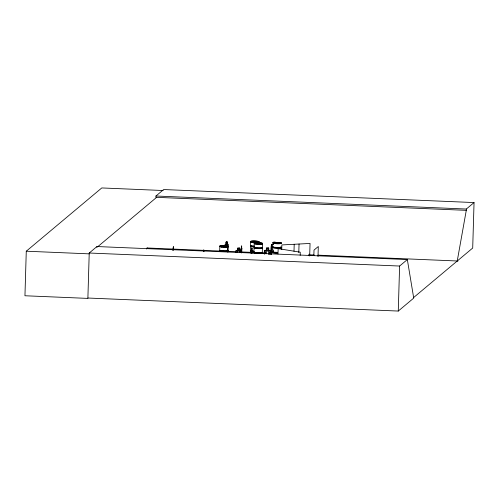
<?xml version="1.0" encoding="UTF-8"?>
<svg xmlns="http://www.w3.org/2000/svg" width="499" height="499" viewBox="0 0 499 499"><rect width="100%" height="100%" fill="white"/><g stroke="black" fill="none" stroke-linecap="round" stroke-linejoin="round"><path stroke-width="0.75" d="M163.148 190.518L101.771 187.942L26.272 251.209L24.95 295.757L87.88 298.402L89.227 253.018L96.956 246.543L407.334 259.567L413.721 298.103L398.271 311.058L87.893 298.028M96.931 247.379L96.956 246.543M474.05 202.563L163.672 189.539L155.95 196.013L155.906 197.311L466.284 210.341L466.322 209.037L474.05 202.563L472.703 248.04L413.596 297.572M173.128 249.413L173.527 246.936L173.558 249.824M173.265 247.223L173.047 250.255M173.378 249.201L173.452 246.93M203.623 251.409L203.804 250.542M203.817 251.602L203.798 250.055L203.823 251.521M219.828 246.225L219.716 250.167A4.192 0.437 1.7 0 0 224.463 250.797A4.192 0.437 1.7 0 0 227.725 250.286M225.517 246.481L226.091 244.298M226.028 244.292L226.059 242.034L227.157 241.865L226.989 246.232M226.028 246.394L226.159 242.102M226.989 244.13L227.089 241.859M227.507 246.144L227.544 244.778L227.051 244.136M227.781 247.529L228.037 245.995L227.544 246.026M227.856 250.542L227.756 243.942L225.292 244.342L225.005 245.19M227.85 252.195L228.099 244.653M235.696 252.644L235.703 251.165L236.351 250.367L237.774 250.336M235.759 252.656L235.771 251.19L236.407 250.448L240.892 250.33M236.738 252.531L236.776 251.165L237.774 250.411M237.742 250.404L237.742 248.14L239.726 248.097L239.626 250.28L240.923 250.255L241.553 251.003M237.711 252.506L237.842 248.215M239.532 252.457L239.726 248.097M240.506 252.432L240.549 251.066L239.595 250.361M240.942 250.903L241.335 248.421M241.011 250.91L240.973 249.425M241.148 250.691L241.404 246.232M241.26 251.265L241.566 249.013L241.479 252.506M241.348 252.475L241.466 250.866M241.516 248.277L241.666 246.007L241.697 248.901M241.578 252.993L241.691 248.134M241.722 252.444L241.84 248.752M250.386 250.379L250.51 246.288M250.542 245.464L250.654 241.516M251.165 253.604L251.222 251.396L251.228 253.604M251.377 253.349L251.839 247.978L251.883 252.918M251.508 253.236L251.814 250.985L251.752 253.03M251.764 250.249L251.839 247.978M251.92 253.617L252.02 250.03L251.334 250.61M254.041 250.074L254.091 248.028M254.234 243.256L254.128 247.205A4.192 0.437 1.7 0 0 258.869 247.828A4.192 0.437 1.7 0 0 262.131 247.317M262.287 252.469L262.405 248.377M262.437 247.554L262.555 243.606M264.27 253.96L264.358 251.022L265.063 250.242L270.078 250.273L270.807 251.047L270.651 254.003M264.358 253.979L264.37 251.028L265.112 250.323M264.826 253.904L264.813 252.326M265.437 253.785L265.518 251.053L266.609 250.33L266.659 248.128M268.687 250.267L268.736 248.065L266.591 248.053L266.522 250.249M266.51 253.785L266.591 251.059L268.593 251.066L268.493 254.478M268.662 248.14L268.612 250.336L269.666 251.072L269.56 254.484M270.046 253.929L270.034 252.351M270.957 254.29L271.188 246.543L271.83 246.55L271.606 254.297M271.063 254.315L271.3 245.234L271.98 244.441L273.309 244.41M271.493 254.278L271.587 251.178M273.209 249.887L273.178 251.053L272.254 249.325L272.373 245.234L273.371 244.479L271.974 244.504M277.993 254.041L278.155 248.614L300.279 252.213L300.186 255.313M281.723 249.581L281.86 244.928L310.054 243.443L309.686 255.837M293.998 251.253L294.204 244.279M298.795 252.544L299.051 244.023M309.068 255.769L309.112 254.272L309.586 254.247L309.542 255.738M309.212 255.787L309.112 254.272M313.852 255.519L314.014 250.093L318.306 246.5L318.006 256.573M398.271 311.058L399.605 266.042L407.334 259.567M172.916 250.373L173.197 249.35M251.228 251.415L251.583 250.392M251.303 251.415L251.328 250.542M457.246 260.989L466.284 210.341M224.974 245.202L225.361 244.348M271.4 245.265L272.005 244.516M97.53 246.874L156.636 197.342M146.419 248.982L147.598 247.997M173.197 247.217L173.527 246.936M173.384 249.126L172.947 249.562M203.866 250.061L203.536 250.342L203.86 250.142M241.335 246.294L241.666 246.007M241.597 246.494L241.578 247.223M241.086 248.639L241.597 248.203M251.583 248.265L251.914 247.978M251.845 248.465L251.827 249.194M220.583 246.481L220.29 246.456M220.502 246.263L220.602 246.232M226.452 246.762L226.945 246.506M226.683 246.706L227.17 246.6M226.783 246.518L227.694 246.762L227.27 246.656M251.147 241.535L251.552 241.547L251.24 241.522M251.677 241.722L251.016 241.703L251.608 241.703M257.746 241.94L258.014 242.134M254.727 243.275L254.821 243.263M258.176 241.884L257.989 241.89M254.739 243.443L255.288 243.543L254.97 243.425M258.07 242.04L258.526 242.003M261.582 243.743L260.908 243.724L261.364 243.618M273.458 242.863L273.864 242.882L273.552 242.857M274.013 243.125L273.514 243.15M280.182 243.132L279.789 243.156L280.189 243.219M226.091 242.102L227.12 241.94M226.072 245.028L227.033 244.866M220.57 246.537L220.708 246.419M226.733 246.656L227.057 246.593M257.609 241.809L257.877 241.89M257.559 241.953L257.684 242.121M254.621 243.437L255.145 243.506L254.783 243.537M255.07 243.543L254.708 243.556M261.189 243.549L262.106 243.755M261.938 243.618L261.57 243.631M273.795 243.138L273.309 243.094L273.876 243.156M257.646 241.946L257.322 242.021L257.765 242.034M258.176 242.134L257.609 242.09M227.145 246.737L227.581 246.749M280.394 243.219L280.295 243.219M273.577 243.063L273.795 243.163M279.864 243.263L280.176 243.125M220.439 246.4L220.652 246.456M226.939 246.737L227.382 246.743M275.323 242.165L273.371 242.215M273.402 242.277L275.255 242.24M273.751 242.645L274.918 242.614M239.657 248.171L237.742 248.14M237.755 251.14L239.57 251.097M257.69 241.928L258.519 242.059M268.749 248.072L266.591 248.053M264.869 252.351L264.277 252.351M270.09 252.375L270.626 252.357M257.983 241.803L257.571 241.865M155.95 196.013L466.322 209.037M146.868 247.966L219.953 251.034M227.731 251.359L235.516 251.683M240.961 251.914L251.072 252.338M261.963 252.793L264.302 252.893M309.424 254.789L314.089 254.983M317.982 255.145L457.976 261.021M89.227 253.018L399.605 266.042M26.272 251.209L89.202 253.854M257.783 241.878L258.201 241.815M280.288 243.138L280.482 243.15M261.563 243.543L261.931 243.581M271.662 253.28L271.125 251.109M236.127 252.457L235.59 252.475M270.028 250.336L270.739 251.078M240.861 250.323L241.522 251.041M227.675 244.017L227.999 244.685M271.194 251.097L271.749 253.211M241.697 248.053L241.834 248.789M173.558 248.982L173.689 249.718M173.552 249.057L173.621 249.712M227.762 250.822A4.254 0.443 1.7 0 1 223.901 251.328A4.254 0.443 1.7 0 1 219.909 250.604M227.7 251.109A4.192 0.437 1.7 0 1 224.438 251.621A4.192 0.437 1.7 0 1 219.685 250.991M227.769 250.567A4.254 0.443 1.7 0 1 223.908 251.078A4.254 0.443 1.7 0 1 219.916 250.348M277.425 253.161A4.192 0.437 1.7 0 1 272.672 252.538M277.444 252.881A4.254 0.443 1.7 0 1 273.184 252.544A4.254 0.443 1.7 0 1 273.446 252.057M281.255 243.325A4.185 0.437 1.7 0 1 275.897 243.649A4.185 0.437 1.7 0 1 274.001 242.882A4.185 0.437 1.7 0 1 280.962 243.206M280.893 247.448A4.254 0.443 1.7 0 1 277.032 247.953A4.254 0.443 1.7 0 1 273.047 247.23M277.45 252.338A4.192 0.437 1.7 0 1 272.972 251.608M280.837 247.735A4.192 0.437 1.7 0 1 277.026 248.234A4.192 0.437 1.7 0 1 273.09 247.516M277.45 252.631A4.254 0.443 1.7 0 1 273.196 252.288A4.254 0.443 1.7 0 1 273.452 251.808M280.906 247.192A4.254 0.443 1.7 0 1 277.045 247.704A4.254 0.443 1.7 0 1 273.053 246.974M280.856 246.911A4.192 0.437 1.7 0 1 277.051 247.41A4.192 0.437 1.7 0 1 273.115 246.693M262.256 253.18A4.192 0.437 1.7 0 1 256.548 253.48M254.808 253.292A4.192 0.437 1.7 0 1 254.216 252.843M262.324 252.893A4.254 0.443 1.7 0 1 257.609 253.261A4.254 0.443 1.7 0 1 254.172 252.55M262.168 247.86A4.254 0.443 1.7 0 1 258.307 248.365A4.254 0.443 1.7 0 1 254.322 247.635M262.281 252.357A4.192 0.437 1.7 0 1 257.627 252.712A4.192 0.437 1.7 0 1 254.241 252.02M262.106 248.146A4.192 0.437 1.7 0 1 258.301 248.639A4.192 0.437 1.7 0 1 254.365 247.922M262.331 252.644A4.254 0.443 1.7 0 1 257.615 253.005A4.254 0.443 1.7 0 1 254.178 252.301M262.175 247.604A4.254 0.443 1.7 0 1 258.314 248.109A4.254 0.443 1.7 0 1 254.328 247.385M254.022 251.802A4.185 0.437 1.7 0 1 252.014 251.658M251.234 251.552A4.185 0.437 1.7 0 1 250.641 251.103M254.022 251.521A4.254 0.443 1.7 0 1 251.983 251.371M251.19 251.271A4.254 0.443 1.7 0 1 250.592 250.81M254.172 246.606A4.254 0.443 1.7 0 1 250.735 245.895M254.047 250.972A4.185 0.437 1.7 0 1 250.666 250.28M254.172 246.88A4.185 0.437 1.7 0 1 250.791 246.188M254.035 251.265A4.254 0.443 1.7 0 1 250.598 250.56M254.178 246.35A4.254 0.443 1.7 0 1 250.741 245.645M254.197 246.057A4.185 0.437 1.7 0 1 250.816 245.358M226.315 242.439L226.297 243.175L226.914 243.069L226.939 242.339L226.315 242.439M238.154 248.577L238.129 249.307L239.302 249.275L239.32 248.546L238.154 248.577M267.021 248.502L267.002 249.232L268.287 249.238L268.312 248.508L267.021 248.502M241.422 252.326L240.886 252.338L241.422 252.326M221.475 246.494A4.192 0.437 1.7 0 0 228.155 246.387A4.192 0.437 1.7 0 0 222.348 245.764A4.192 0.437 1.7 0 0 221.475 246.494M221.487 246.5A4.173 0.437 1.7 0 0 228.137 246.4A4.173 0.437 1.7 0 0 222.354 245.776A4.173 0.437 1.7 0 0 221.487 246.5M221.469 246.918A4.185 0.437 1.7 0 0 228.13 246.812A4.185 0.437 1.7 0 0 222.336 246.188A4.185 0.437 1.7 0 0 221.469 246.918M221.475 246.924A4.173 0.437 1.7 0 0 228.124 246.824A4.173 0.437 1.7 0 0 222.342 246.2A4.173 0.437 1.7 0 0 221.475 246.924M221.469 246.668A4.198 0.437 1.7 0 0 228.155 246.562A4.198 0.437 1.7 0 0 222.336 245.938A4.198 0.437 1.7 0 0 221.469 246.668M274.612 243.144A4.192 0.437 1.7 0 0 281.286 243.038A4.192 0.437 1.7 0 0 275.479 242.414A4.173 0.437 1.7 0 0 274.625 243.125A4.173 0.437 1.7 0 0 281.268 243.025A4.173 0.437 1.7 0 0 275.485 242.402A4.192 0.437 1.7 0 0 274.612 243.144M274.612 243.549A4.173 0.437 1.7 0 0 281.255 243.45A4.173 0.437 1.7 0 0 275.473 242.826A4.173 0.437 1.7 0 0 274.612 243.549M274.6 243.3A4.198 0.437 1.7 0 0 281.293 243.2A4.198 0.437 1.7 0 0 275.473 242.57A4.198 0.437 1.7 0 0 274.6 243.3M255.887 243.524A4.192 0.437 1.7 0 0 262.561 243.425A4.192 0.437 1.7 0 0 256.754 242.801A4.192 0.437 1.7 0 0 255.887 243.524A4.173 0.437 1.7 0 0 262.543 243.431A4.173 0.437 1.7 0 0 256.76 242.807A4.173 0.437 1.7 0 0 255.893 243.537M255.881 243.949A4.185 0.437 1.7 0 0 262.543 243.849A4.185 0.437 1.7 0 0 256.748 243.225A4.185 0.437 1.7 0 0 255.881 243.949A4.173 0.437 1.7 0 0 262.53 243.855A4.173 0.437 1.7 0 0 256.748 243.231A4.173 0.437 1.7 0 0 255.881 243.961M255.875 243.712A4.198 0.437 1.7 0 0 262.561 243.606A4.198 0.437 1.7 0 0 256.748 242.982A4.198 0.437 1.7 0 0 255.875 243.712M252.301 241.784A4.192 0.437 1.7 0 0 258.981 241.684A4.192 0.437 1.7 0 0 253.174 241.061A4.192 0.437 1.7 0 0 252.301 241.784A4.173 0.437 1.7 0 0 258.962 241.691A4.173 0.437 1.7 0 0 253.18 241.067A4.173 0.437 1.7 0 0 252.313 241.797M252.294 242.208A4.185 0.437 1.7 0 0 258.956 242.109A4.185 0.437 1.7 0 0 253.161 241.485A4.185 0.437 1.7 0 0 252.294 242.208A4.173 0.437 1.7 0 0 258.95 242.115A4.173 0.437 1.7 0 0 253.168 241.491A4.173 0.437 1.7 0 0 252.301 242.221M252.294 241.953A4.198 0.437 1.7 0 0 258.981 241.847A4.198 0.437 1.7 0 0 253.168 241.223A4.198 0.437 1.7 0 0 252.294 241.953"/></g></svg>
